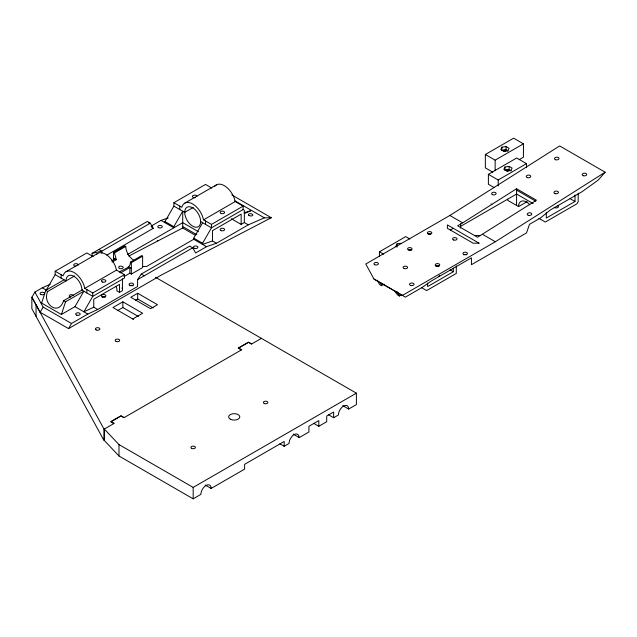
<?xml version="1.0" encoding="UTF-8"?>
<svg xmlns="http://www.w3.org/2000/svg" width="637" height="637" viewBox="0 0 637 637"><rect width="100%" height="100%" fill="white"/><g stroke="black" fill="none" stroke-linecap="round" stroke-linejoin="round"><path stroke-width="0.96" d="M128.825 256.074L182.7 227.99L182.731 211.237L173.829 226.661L173.829 227.799L161.018 220.402L151.104 226.127M205.146 484.996L211.134 488.46L211.15 487.878A7.278 4.196 -60 0 0 206.213 485.362A7.278 4.196 -60 0 0 200.958 493.349L200.926 494.352L193.17 498.827L118.976 455.996L104.317 440.478L104.309 429.051L118.976 444.57L193.17 487.409L356.394 393.172L356.394 404.591L348.678 409.05A7.278 4.196 -60 0 0 343.534 406.08A7.278 4.196 -60 0 0 338.39 414.99L333.645 417.729L328.509 414.767M148.708 223.069L148.795 222.321M123.976 276.633L129.86 273.233L131.341 274.093L142.624 267.58L142.624 256.162L141.685 255.612L130.402 262.125C130.84 268.344 123.005 269.037 119.35 272.134M74.561 275.98L47.703 291.483C41.962 303.451 58.397 316.772 63.636 300.68L82.579 289.739M41.596 303.061L45.776 290.368L64.074 279.802M61.383 314.487L65.563 301.787L83.861 291.228L74.959 306.644L61.383 314.487L40.609 302.487M395.88 246.272L396.986 243.891L401.111 243.254M501.924 147.171L500.825 149.544L503.835 151.287L507.96 150.65L509.067 148.27L506.049 146.526L501.924 147.171L501.924 150.483L506.049 149.846L507.554 150.714M504.966 166.99L503.859 169.37L506.877 171.114L510.993 170.477L512.1 168.096L509.082 166.353L504.966 166.99L504.966 170.302L509.082 169.665L510.595 170.533M50.331 284.198L42.313 287.797L34.9 292.08L31.93 297.224L40.155 312.249L68.541 328.62L161.519 274.945L271.298 217.719L231.812 194.922M93.161 256.615L86.831 252.961L55.172 271.235L55.172 274.658L46.27 290.082L42.313 287.797M68.541 328.62L71.511 323.485L87.818 314.073L97.708 309.502L137.592 286.475L137.592 279.627L141.239 274.093L189.707 246.105L192.677 247.817L195.647 252.961L206.523 246.678L216.421 243.254L248.303 224.845L264.379 217.838L271.298 217.719M164.975 222.687L164.975 221.549L173.885 206.125L173.885 202.701L205.536 184.427L211.866 188.082M142.672 266.465L146.629 266.465L193.712 239.281L193.712 238.142L202.622 222.719M216.421 243.254L212.463 240.969L202.566 244.393L202.566 243.254L211.468 227.831L211.468 224.407L243.127 206.125L243.127 209.557L211.468 227.831L200.639 221.572M40.155 312.249L43.141 307.106L34.9 292.08M605.15 172.197L598.223 180.072L582.146 191.641L550.264 210.051L540.375 218.045L529.49 224.328L526.528 232.895L471.436 264.697L471.436 257.85L431.56 280.869L421.67 287.725L405.363 297.137L374.007 279.054L365.773 264.021L449.857 215.473L559.652 145.929L605.15 172.197L495.363 241.749L402.393 295.425L374.007 279.054M462.669 222.87L516.551 188.743L536.434 200.217L477.511 237.267L457.629 225.785L462.669 222.87L449.857 215.473M92.086 256.289L92.086 253.351L147.314 221.469L150.284 223.181L153.167 228.372L106.936 255.055M66.001 271.712L97.66 253.438M150.284 223.181L101.809 251.161L92.086 253.351M184.706 203.179L216.365 184.905M113.537 260L113.537 252.387L124.812 245.874L125.76 246.423A11.259 6.505 60 0 0 133.722 260.214M113.537 252.387L114.477 252.929L125.76 246.423M193.266 207.439L184.714 212.384L173.885 206.125M111.658 260.899L115.026 258.956M112.08 262.11L116.284 259.689L114.477 252.929M127.599 254.489L182.731 222.663L198.473 231.749M55.172 271.235L63.087 275.805L64.21 273.377A15.933 9.197 60 0 1 83.726 284.643L84.848 288.37L116.507 270.096L124.422 274.658L124.422 278.09L92.763 296.364L83.861 311.788L93.758 307.217L97.708 309.502M173.885 202.701L181.792 207.272L182.923 204.843A15.933 9.197 60 0 1 202.431 216.11L203.561 219.837L235.212 201.555L243.127 206.125M130.402 262.125L131.341 262.667L142.624 256.162M120.608 272.867L129.86 267.524L129.86 273.233M84.848 288.37L92.763 292.94L124.422 274.658M137.592 279.627L192.677 247.817M116.141 286.801A5.279 3.05 60 0 1 116.866 290.862L119.477 292.367L122.439 290.655L122.439 278.847M231.255 218.69L241.152 224.407L244.345 222.56L248.303 224.845M132.751 318.97L142.64 313.261L122.861 301.834L112.964 307.544L133.539 319.424M137.696 293.267L130.776 297.264L150.555 308.69L157.482 304.693L137.696 293.267L137.696 298.984L153.175 307.918M117.909 310.402L122.861 307.544L138.34 316.485M135.386 300.314L137.696 298.984M492.704 172.109L485.354 167.873L485.354 154.504L513.645 138.173L523.439 143.827L523.439 157.188L519.155 159.664M485.354 154.504L495.148 160.158L523.439 143.827M494.105 187.565L488.396 184.268L488.396 174.331L516.687 157.992L526.481 163.645L526.481 167.627M488.396 174.331L498.19 179.984L526.481 163.645M379.429 256.584L379.429 251.798L405.737 236.606L409.822 238.963M104.062 429.195L31.85 297.264L31.85 308.69L104.062 440.621L104.062 429.195L114.206 423.342L111.236 421.63L121.126 415.921L124.096 417.633M261.425 338.343L251.535 344.052L248.565 342.34L238.676 348.049L241.646 349.769L124.048 417.657L120.879 415.834L110.591 421.774L113.76 423.597M450.303 230.013L453.273 228.301M377.303 280.216L379.628 284.58L381.555 285.695L384.135 284.206M507.681 199.174L507.681 200.313L518.558 206.595L527.118 201.658M394.542 290.759L397.48 294.891L399.407 296.006L401.907 294.565M453.321 268.177L453.321 271.736L427.602 286.578L427.602 283.027M574.996 194.946L574.996 201.483L546.307 218.045L546.307 212.44M211.134 488.46L244.608 469.127L244.608 464.333L284.182 441.489L284.182 446.282L288.927 443.543L289.62 440.175L291.507 436.918A7.278 4.204 -60 0 1 296.651 433.948L298.53 435.031L299.223 437.579M313.675 423.326L318.811 426.288L326.717 421.726L326.717 416.017L333.645 412.02L333.645 417.729M244.417 213.562L251.559 210.457L264.379 217.838M161.018 220.402L168.216 217.91M244.035 212.75L251.559 210.457L235.045 200.91M474.541 235.555L480.473 235.555M570.051 198.633L574.996 201.483M516.551 188.743L516.583 190.121L535.637 201.125M533.153 203.601L516.583 194.03L460.591 226.358L460.591 224.073L460.591 228.07M538.846 218.308L545.32 222.042L576.979 203.768L578.189 201.666L578.189 193.146M491.111 203.983L491.836 204.397M482.551 234.352L495.363 241.749M450.025 269.825L453.321 271.736M379.429 251.798L383.506 254.155M421.758 287.773L426.615 290.583L456.291 273.448L456.291 265.828M242.729 209.326L244.345 210.258L244.345 222.56M203.561 219.837L211.468 224.407M182.731 226.573L196.817 234.703M182.7 227.99L194.739 234.942M164.975 221.549L173.829 226.661M193.712 238.142L202.566 243.254M193.712 239.281L206.523 246.678M157.259 240.452L157.984 240.874M155.476 277.262L356.394 393.172M98.839 249.449L101.809 251.161L101.809 253.12M113.537 258.096L116.284 259.689M128.594 266.792L131.341 268.376M141.239 274.093L144.201 275.805M251.655 343.988L248.486 342.157L238.198 348.097L241.367 349.928M342.69 405.586L348.678 409.05M121.81 288.004L122.439 288.37M55.172 274.658L66.009 280.917A11.259 6.505 60 0 1 73.972 276.315A11.259 6.505 60 0 1 81.934 290.114L92.763 296.364L92.763 292.94M74.959 306.644L87.818 314.073M45.776 290.368L47.703 291.483M63.636 300.68L65.563 301.787M293.227 434.123L299.223 437.603L308.921 432.005L308.921 426.288L318.811 420.579L318.811 426.288M43.141 307.106L71.511 323.485M279.906 443.814L284.182 446.282M151.725 227.489L153.167 228.372M397.09 291.635L399.407 296.006M151.59 225.53L153.111 228.404M381.555 285.695L380.751 282.796M235.212 201.555L234.09 197.828A15.933 9.197 60 0 0 214.573 186.561M116.507 270.096L115.385 266.37A15.933 9.197 60 0 0 96.394 254.45M516.583 190.121L516.583 205.456M509.082 166.353L509.082 169.665M507.02 169.983L507.02 171.13A3.695 2.134 0 0 1 507.976 171.05M506.049 146.526L506.049 149.846M503.986 150.165L503.986 151.303A3.695 2.134 0 0 1 505.897 151.303M498.19 179.984L498.19 185.948M495.148 160.158L495.148 170.66M396.986 243.891L396.986 247.204M241.152 224.407L241.152 214.12L212.463 230.69L212.463 240.969M205.536 220.975L205.536 224.407M193.17 487.409L193.17 498.827M179.817 206.125L179.817 209.557M131.341 262.667L131.341 274.093M122.861 301.834L122.861 307.544M119.477 292.367L119.477 284.373L93.758 299.223L93.758 307.217M118.976 444.57L118.976 455.996M86.831 289.509L86.831 292.94M61.112 274.658L61.112 278.09M36.062 304.972L36.062 316.39M502.33 150.714A3.695 2.134 0 0 1 508.143 151.152M505.364 170.533A3.695 2.134 0 0 1 511.177 170.979M557.319 205.504A2.237 1.29 0 0 1 557.781 207.535A2.237 1.29 0 0 1 554.262 207.272M439.657 275.495A2.237 1.29 0 0 1 438.614 276.275M518.558 206.595A11.259 6.505 60 0 1 529.888 204.803M435.915 266.25A2.237 1.29 0 0 1 439.076 266.25M408.675 250.007A2.237 1.29 0 0 0 412.035 248.884A2.237 1.29 0 0 0 408.675 247.769A2.237 1.29 0 0 0 408.675 250.007A2.237 1.29 0 0 1 411.383 250.261M463.569 254.848A2.237 1.29 0 0 1 466.73 254.8M428.462 234.058A2.237 1.29 0 0 1 430.7 234.058M102.063 297.161A2.237 1.29 0 0 1 105.232 297.161M70.373 297.2A2.245 1.115 -6.1 0 1 69.911 297.049A2.245 1.457 7 0 1 69.911 294.979A2.245 1.457 7 0 1 73.088 295.218A2.245 1.115 -6.1 0 1 73.669 295.679M75.946 266.242A2.237 1.29 0 0 1 73.717 264.841A2.237 1.29 0 0 1 76.336 263.678A2.237 1.29 0 0 1 78.112 265.287M195.233 197.669A2.237 1.29 0 0 1 192.454 196.642A2.237 1.29 0 0 1 194.46 195.129A2.237 1.29 0 0 1 196.897 196.419M479.04 243.175L473.108 243.175L447.389 228.325L447.389 224.901L479.04 243.175M435.915 265.796A2.237 1.29 0 0 0 439.657 265.215A2.237 1.29 0 0 0 436.918 263.63A2.237 1.29 0 0 0 435.915 265.796M374.803 264.761A2.237 1.29 0 0 0 378.386 263.901A2.237 1.29 0 0 0 375.304 262.54A2.237 1.29 0 0 0 374.803 264.761M410.658 285.416A2.237 1.29 0 0 0 414.01 284.301A2.237 1.29 0 0 0 410.658 283.178A2.237 1.29 0 0 0 410.658 285.416M463.648 254.394A2.237 1.29 0 0 0 467.367 253.757A2.237 1.29 0 0 0 464.556 252.22A2.237 1.29 0 0 0 463.648 254.394M404.224 268.567A2.237 1.29 0 0 0 407.584 267.452A2.237 1.29 0 0 0 404.224 266.33A2.237 1.29 0 0 0 404.224 268.567M453.687 240.014A2.237 1.29 0 0 0 457.048 238.891A2.237 1.29 0 0 0 453.687 237.776A2.237 1.29 0 0 0 453.687 240.014M428 233.811A2.237 1.29 0 0 0 431.743 233.23A2.237 1.29 0 0 0 429.004 231.645A2.237 1.29 0 0 0 428 233.811M528.248 215.298A2.237 1.354 -2.5 0 0 531.728 214.167A2.237 1.354 -2.5 0 0 528.503 212.949A2.237 1.354 -2.5 0 0 528.248 215.298M555.082 193.632A2.237 1.354 -2.5 0 0 558.442 192.366A2.237 1.354 -2.5 0 0 555.082 191.291A2.237 1.354 -2.5 0 0 555.082 193.632M527.388 177.643A2.237 1.354 -2.5 0 0 530.74 176.377A2.237 1.354 -2.5 0 0 527.38 175.294A2.237 1.354 -2.5 0 0 527.388 177.643M492.505 194.683A2.237 1.354 -2.5 0 0 496.096 193.712A2.237 1.354 -2.5 0 0 493.046 192.342A2.237 1.354 -2.5 0 0 492.505 194.683M583.333 175.74A2.237 1.354 -2.5 0 0 586.685 174.474A2.237 1.354 -2.5 0 0 583.325 173.391A2.237 1.354 -2.5 0 0 583.333 175.74M555.631 159.752A2.237 1.354 -2.5 0 0 558.991 158.486A2.237 1.354 -2.5 0 0 555.631 157.403A2.237 1.354 -2.5 0 0 555.631 159.752M184.714 212.384A11.259 6.505 60 0 0 196.658 227.242A11.259 6.505 60 0 0 196.658 211.317A11.259 6.505 60 0 0 184.714 212.384M119.374 266.425A2.245 1.457 7 0 0 119.374 268.495A2.245 1.115 -6.1 0 0 122.543 268.257A2.245 1.115 -6.1 0 0 122.543 266.664A2.245 1.457 7 0 0 119.374 266.425M102.525 296.914A2.237 1.29 0 0 0 105.885 295.791A2.237 1.29 0 0 0 102.525 294.676A2.237 1.29 0 0 0 102.525 296.914M76.806 315.188A2.237 1.29 0 0 0 80.166 314.073A2.237 1.29 0 0 0 76.806 312.95A2.237 1.29 0 0 0 76.806 315.188M40.951 294.533A2.237 1.29 0 0 0 44.534 293.673A2.237 1.29 0 0 0 41.453 292.319A2.237 1.29 0 0 0 40.951 294.533M129.805 285.312A2.237 1.29 0 0 0 133.523 284.675A2.237 1.29 0 0 0 130.712 283.131A2.237 1.29 0 0 0 129.805 285.312M132.886 285.718A2.237 1.29 0 0 0 129.725 285.766A2.237 1.29 0 0 1 132.846 285.79M221.238 230.666A2.237 1.29 0 0 0 224.59 229.543A2.237 1.29 0 0 0 221.238 228.428A2.237 1.29 0 0 0 221.238 230.666M194.396 248.319A2.237 1.29 0 0 0 197.876 247.339A2.237 1.29 0 0 0 194.659 246.089A2.237 1.29 0 0 0 194.396 248.319M158.653 227.704A2.237 1.29 0 0 0 162.252 226.868A2.237 1.29 0 0 0 159.194 225.49A2.237 1.29 0 0 0 158.653 227.704M249.027 215.521A2.245 1.131 5.7 0 0 252.77 215.274A2.245 1.131 5.7 0 0 250.007 213.698A2.245 1.131 5.7 0 0 249.027 215.521M102.525 282.064A2.237 1.29 0 0 0 105.885 280.941A2.237 1.29 0 0 0 102.525 279.826A2.237 1.29 0 0 0 102.525 282.064M96.163 329.942A2.237 1.29 0 0 0 99.826 329.21A2.237 1.29 0 0 0 96.904 327.744A2.237 1.29 0 0 0 96.163 329.942M116.165 341.456A2.237 1.29 0 0 0 119.652 340.477A2.237 1.29 0 0 0 116.436 339.226A2.237 1.29 0 0 0 116.165 341.456M221.238 213.53A2.237 1.29 0 0 0 224.59 212.408A2.237 1.29 0 0 0 221.238 211.293A2.237 1.29 0 0 0 221.238 213.53M230.339 419.202A5.598 3.233 0 0 0 239.655 417.649A5.598 3.233 0 0 0 232.672 413.771A5.598 3.233 0 0 0 230.339 419.202M191.586 448.337A2.237 1.29 0 0 0 195.336 447.763A2.237 1.29 0 0 0 192.589 446.179A2.237 1.29 0 0 0 191.586 448.337M264.498 403.619A2.237 1.29 0 0 0 267.858 402.496A2.237 1.29 0 0 0 264.498 401.382A2.237 1.29 0 0 0 264.498 403.619"/></g></svg>
